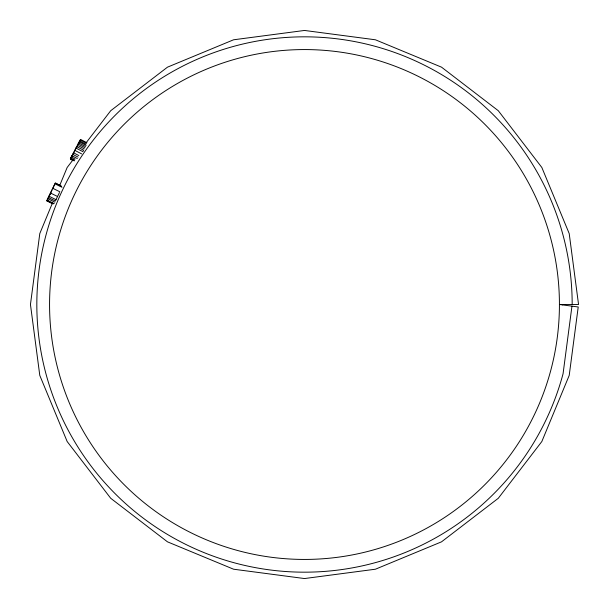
<?xml version="1.0" encoding="UTF-8"?>
<svg xmlns="http://www.w3.org/2000/svg" width="609" height="609" viewBox="0 0 609 609"><rect width="100%" height="100%" fill="white"/><g stroke="black" fill="none" stroke-linecap="round" stroke-linejoin="round"><path stroke-width="0.91" d="M571.958 306.152L563.059 373.781A267.678 267.678 0 0 1 132.442 509.55A267.678 267.678 0 0 1 191.378 61.905A267.678 267.678 0 0 1 572.178 304.5M80.411 140.215L80.571 139.431L70.378 158.873L74.313 160.898M562.472 304.903L562.617 304.5M53.15 203.969L46.802 200.856L47.068 200.117L55.244 183.119L60.58 185.494M52.397 203.132L39.791 233.574L30.45 304.5L39.791 375.426L67.165 441.525L110.716 498.284L167.475 541.835L233.574 569.209L304.5 578.55L375.426 569.209L441.525 541.835L498.284 498.284L541.835 441.525L569.209 375.426L578.223 306.974L559.427 304.5A254.927 254.927 0 0 0 177.036 83.722A254.927 254.927 0 0 0 177.036 525.278A254.927 254.927 0 0 0 559.427 304.5L578.55 304.5L569.209 233.574L541.835 167.475L498.284 110.716L441.525 67.165L375.426 39.791L304.5 30.45L233.574 39.791L167.475 67.165L110.716 110.716L86.075 142.833M59.598 185.737L67.165 167.475L72.897 160.007M72.989 160.502L70.629 159.284L70.956 158.584M59.454 192.551L55.389 200.985L48.24 197.483M51.986 189.939L47.936 198.648L48.309 198.077M53.128 187.61L54.231 185.357L54.673 185.479M50.045 194.735L50.935 192.939M48.096 198.778L49.07 196.913M71.192 158.119L71.542 157.457M47.586 201.069L47.936 200.521M70.378 158.873L77.122 146.251M71.832 156.947L72.205 156.307M47.327 200.186L46.802 200.856M55.244 183.119L61.593 186.232M54.879 183.789L62.027 187.29M52.686 188.265L59.834 191.766M50.38 192.984L57.528 196.486M48.865 196.144L56.013 199.645M47.7 198.663L54.848 202.165M47.068 200.117L54.216 203.619M47.631 201.084L52.397 203.421M80.571 139.431L86.935 142.772M80.198 139.925L86.493 143.161M79.604 140.885L85.899 144.127M79.109 141.737L86.189 145.376M78.5 142.818L85.58 146.457M77.876 143.952L84.963 147.591M77.214 145.186L84.293 148.832M76.498 146.533L83.578 150.172L82.824 151.618L75.744 147.979M74.58 150.248L81.659 153.887M73.331 152.707L78.843 155.546M72.562 154.252L78.074 157.092M71.839 155.737L77.343 158.568M71.215 157.031L75.151 159.056M70.728 158.081L74.663 160.106M70.423 158.842L73.567 160.464M55.815 183.157L56.279 183.408M79.452 141.836L78.31 143.945"/></g></svg>
